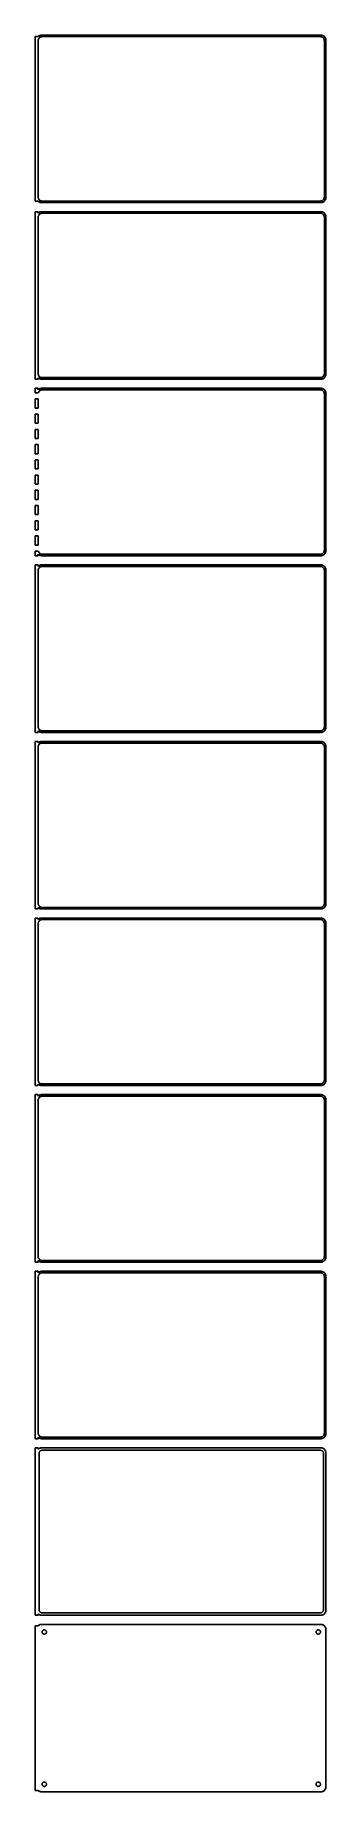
# Model space of a CAD drawing. Header units: metres. Extents: x -144 to 142, y 1658 to 3388.
import ezdxf

# ---------------------------------------------------------------- set-up
doc = ezdxf.new("R2010")
doc.units = ezdxf.units.M

msp = doc.modelspace()

# ---------------------------------------------------------------- linework, layer by layer
for p, q in [((-141, 3387.06), (-144, 3387.06)), ((-144, 3387.06), (-144, 3224.94)), ((-140.687, 3387.35), (-141, 3387.06)), ((-141, 3383), (-140.968, 3383.5)), ((-141, 3229), (-141, 3383)), ((-140.968, 3383.5), (-140.874, 3383.99)), ((-140.874, 3383.99), (-140.719, 3384.47)), ((-140.719, 3384.47), (-140.505, 3384.93)), ((-140.179, 3387.72), (-140.687, 3387.35)), ((-140.505, 3384.93), (-140.236, 3385.35)), ((-140.236, 3385.35), (-139.916, 3385.74)), ((-139.629, 3388.02), (-140.179, 3387.72)), ((-139.916, 3385.74), (-139.55, 3386.08)), ((-139.045, 3388.26), (-139.629, 3388.02)), ((-139.55, 3386.08), (-139.143, 3386.38)), ((-139.143, 3386.38), (-138.703, 3386.62)), ((-138.437, 3388.41), (-139.045, 3388.26)), ((-138.703, 3386.62), (-138.236, 3386.8)), ((-137.814, 3388.49), (-138.437, 3388.41)), ((-138.236, 3386.8), (-137.75, 3386.93)), ((137.814, 3388.49), (-137.814, 3388.49)), ((-137.75, 3386.93), (-137.251, 3386.99)), ((-137.251, 3386.99), (137.251, 3386.99)), ((137.251, 3386.99), (137.75, 3386.93)), ((137.75, 3386.93), (138.236, 3386.8)), ((138.437, 3388.41), (137.814, 3388.49)), ((138.236, 3386.8), (138.703, 3386.62)), ((139.045, 3388.26), (138.437, 3388.41)), ((138.703, 3386.62), (139.143, 3386.38)), ((139.629, 3388.02), (139.045, 3388.26)), ((139.143, 3386.38), (139.55, 3386.08)), ((139.55, 3386.08), (139.916, 3385.74)), ((140.179, 3387.72), (139.629, 3388.02)), ((139.916, 3385.74), (140.236, 3385.35)), ((140.687, 3387.35), (140.179, 3387.72)), ((140.236, 3385.35), (140.505, 3384.93)), ((140.505, 3384.93), (140.719, 3384.47)), ((141.145, 3386.92), (140.687, 3387.35)), ((140.719, 3384.47), (140.874, 3383.99)), ((140.874, 3383.99), (140.968, 3383.5)), ((140.968, 3383.5), (141, 3383)), ((141, 3383), (141, 3229)), ((141.545, 3386.44), (141.145, 3386.92)), ((141.882, 3385.91), (141.545, 3386.44)), ((142.149, 3385.34), (141.882, 3385.91)), ((142.343, 3384.74), (142.149, 3385.34)), ((142.461, 3384.13), (142.343, 3384.74)), ((142.5, 3383.5), (142.461, 3384.13)), ((142.5, 3228.5), (142.5, 3383.5)), ((-144, 3224.94), (-141, 3224.94)), ((-140.968, 3228.5), (-141, 3229)), ((-141, 3224.94), (-140.687, 3224.65)), ((-140.874, 3228.01), (-140.968, 3228.5)), ((-140.719, 3227.53), (-140.874, 3228.01)), ((-140.505, 3227.07), (-140.719, 3227.53)), ((-140.687, 3224.65), (-140.179, 3224.28)), ((-140.236, 3226.65), (-140.505, 3227.07)), ((-139.916, 3226.26), (-140.236, 3226.65)), ((-140.179, 3224.28), (-139.629, 3223.98)), ((-139.55, 3225.92), (-139.916, 3226.26)), ((-139.629, 3223.98), (-139.045, 3223.74)), ((-139.143, 3225.62), (-139.55, 3225.92)), ((-138.703, 3225.38), (-139.143, 3225.62)), ((-139.045, 3223.74), (-138.437, 3223.59)), ((-138.236, 3225.2), (-138.703, 3225.38)), ((-138.437, 3223.59), (-137.814, 3223.51)), ((-137.75, 3225.07), (-138.236, 3225.2)), ((-137.814, 3223.51), (137.814, 3223.51)), ((-137.251, 3225.01), (-137.75, 3225.07)), ((137.251, 3225.01), (-137.251, 3225.01)), ((137.75, 3225.07), (137.251, 3225.01)), ((138.236, 3225.2), (137.75, 3225.07)), ((137.814, 3223.51), (138.437, 3223.59)), ((138.703, 3225.38), (138.236, 3225.2)), ((138.437, 3223.59), (139.045, 3223.74)), ((139.143, 3225.62), (138.703, 3225.38)), ((139.045, 3223.74), (139.629, 3223.98)), ((139.55, 3225.92), (139.143, 3225.62)), ((139.916, 3226.26), (139.55, 3225.92)), ((139.629, 3223.98), (140.179, 3224.28)), ((140.236, 3226.65), (139.916, 3226.26)), ((140.179, 3224.28), (140.687, 3224.65)), ((140.505, 3227.07), (140.236, 3226.65)), ((140.719, 3227.53), (140.505, 3227.07)), ((140.687, 3224.65), (141.145, 3225.08)), ((140.874, 3228.01), (140.719, 3227.53)), ((140.968, 3228.5), (140.874, 3228.01)), ((141, 3229), (140.968, 3228.5)), ((141.145, 3225.08), (141.545, 3225.56)), ((141.545, 3225.56), (141.882, 3226.09)), ((141.882, 3226.09), (142.149, 3226.66)), ((142.149, 3226.66), (142.343, 3227.26)), ((142.343, 3227.26), (142.461, 3227.87)), ((142.461, 3227.87), (142.5, 3228.5)), ((-141, 3214.47), (-144, 3214.47)), ((-144, 3214.47), (-144, 3049.53)), ((-141, 3213.06), (-141, 3214.47)), ((-140.687, 3213.35), (-141, 3213.06)), ((-141, 3209), (-140.968, 3209.5)), ((-141, 3055), (-141, 3209)), ((-140.968, 3209.5), (-140.874, 3209.99)), ((-140.874, 3209.99), (-140.719, 3210.47)), ((-140.719, 3210.47), (-140.505, 3210.93)), ((-140.179, 3213.72), (-140.687, 3213.35)), ((-140.505, 3210.93), (-140.236, 3211.35)), ((-140.236, 3211.35), (-139.916, 3211.74)), ((-139.629, 3214.02), (-140.179, 3213.72)), ((-139.916, 3211.74), (-139.55, 3212.08)), ((-139.045, 3214.26), (-139.629, 3214.02)), ((-139.55, 3212.08), (-139.143, 3212.38)), ((-139.143, 3212.38), (-138.703, 3212.62)), ((-138.437, 3214.41), (-139.045, 3214.26)), ((-138.703, 3212.62), (-138.236, 3212.8)), ((-137.814, 3214.49), (-138.437, 3214.41)), ((-138.236, 3212.8), (-137.75, 3212.93)), ((137.814, 3214.49), (-137.814, 3214.49)), ((-137.75, 3212.93), (-137.251, 3212.99)), ((-137.251, 3212.99), (137.251, 3212.99)), ((137.251, 3212.99), (137.75, 3212.93)), ((137.75, 3212.93), (138.236, 3212.8)), ((138.437, 3214.41), (137.814, 3214.49)), ((138.236, 3212.8), (138.703, 3212.62)), ((139.045, 3214.26), (138.437, 3214.41)), ((138.703, 3212.62), (139.143, 3212.38)), ((139.629, 3214.02), (139.045, 3214.26)), ((139.143, 3212.38), (139.55, 3212.08)), ((139.55, 3212.08), (139.916, 3211.74)), ((140.179, 3213.72), (139.629, 3214.02)), ((139.916, 3211.74), (140.236, 3211.35)), ((140.687, 3213.35), (140.179, 3213.72)), ((140.236, 3211.35), (140.505, 3210.93)), ((140.505, 3210.93), (140.719, 3210.47)), ((141.145, 3212.92), (140.687, 3213.35)), ((140.719, 3210.47), (140.874, 3209.99)), ((140.874, 3209.99), (140.968, 3209.5)), ((140.968, 3209.5), (141, 3209)), ((141, 3209), (141, 3055)), ((141.545, 3212.44), (141.145, 3212.92)), ((141.882, 3211.91), (141.545, 3212.44)), ((142.149, 3211.34), (141.882, 3211.91)), ((142.343, 3210.74), (142.149, 3211.34)), ((142.461, 3210.13), (142.343, 3210.74)), ((142.5, 3209.5), (142.461, 3210.13)), ((142.5, 3054.5), (142.5, 3209.5)), ((-144, 3049.53), (-141, 3049.53)), ((-140.968, 3054.5), (-141, 3055)), ((-141, 3049.53), (-141, 3050.94)), ((-141, 3050.94), (-140.687, 3050.65)), ((-140.874, 3054.01), (-140.968, 3054.5)), ((-140.719, 3053.53), (-140.874, 3054.01)), ((-140.505, 3053.07), (-140.719, 3053.53)), ((-140.687, 3050.65), (-140.179, 3050.28)), ((-140.236, 3052.65), (-140.505, 3053.07)), ((-139.916, 3052.26), (-140.236, 3052.65)), ((-140.179, 3050.28), (-139.629, 3049.98)), ((-139.55, 3051.92), (-139.916, 3052.26)), ((-139.629, 3049.98), (-139.045, 3049.74)), ((-139.143, 3051.62), (-139.55, 3051.92)), ((-138.703, 3051.38), (-139.143, 3051.62)), ((-139.045, 3049.74), (-138.437, 3049.59)), ((-138.236, 3051.2), (-138.703, 3051.38)), ((-138.437, 3049.59), (-137.814, 3049.51)), ((-137.75, 3051.07), (-138.236, 3051.2)), ((-137.814, 3049.51), (137.814, 3049.51)), ((-137.251, 3051.01), (-137.75, 3051.07)), ((137.251, 3051.01), (-137.251, 3051.01)), ((137.75, 3051.07), (137.251, 3051.01)), ((138.236, 3051.2), (137.75, 3051.07)), ((137.814, 3049.51), (138.437, 3049.59)), ((138.703, 3051.38), (138.236, 3051.2)), ((138.437, 3049.59), (139.045, 3049.74)), ((139.143, 3051.62), (138.703, 3051.38)), ((139.045, 3049.74), (139.629, 3049.98)), ((139.55, 3051.92), (139.143, 3051.62)), ((139.916, 3052.26), (139.55, 3051.92)), ((139.629, 3049.98), (140.179, 3050.28)), ((140.236, 3052.65), (139.916, 3052.26)), ((140.179, 3050.28), (140.687, 3050.65)), ((140.505, 3053.07), (140.236, 3052.65)), ((140.719, 3053.53), (140.505, 3053.07)), ((140.687, 3050.65), (141.145, 3051.08)), ((140.874, 3054.01), (140.719, 3053.53)), ((140.968, 3054.5), (140.874, 3054.01)), ((141, 3055), (140.968, 3054.5)), ((141.145, 3051.08), (141.545, 3051.56)), ((141.545, 3051.56), (141.882, 3052.09)), ((141.882, 3052.09), (142.149, 3052.66)), ((142.149, 3052.66), (142.343, 3053.26)), ((142.343, 3053.26), (142.461, 3053.87)), ((142.461, 3053.87), (142.5, 3054.5)), ((-141, 3040.49), (-144, 3040.49)), ((-144, 3040.49), (-144, 3035.99)), ((-144, 3035.99), (-140.874, 3035.99)), ((-141, 3030.01), (-144, 3030.01)), ((-144, 3030.01), (-144, 3020.99)), ((-141, 3039.06), (-141, 3040.49)), ((-140.687, 3039.35), (-141, 3039.06)), ((-141, 3020.99), (-141, 3030.01)), ((-140.874, 3035.99), (-140.719, 3036.47)), ((-140.874, 3035.99), (-140.874, 3035.99)), ((-140.719, 3036.47), (-140.505, 3036.93)), ((-140.179, 3039.72), (-140.687, 3039.35)), ((-140.505, 3036.93), (-140.236, 3037.35)), ((-140.236, 3037.35), (-139.916, 3037.74)), ((-139.629, 3040.02), (-140.179, 3039.72)), ((-139.916, 3037.74), (-139.55, 3038.08)), ((-139.045, 3040.26), (-139.629, 3040.02)), ((-139.55, 3038.08), (-139.143, 3038.38)), ((-139.143, 3038.38), (-138.703, 3038.62)), ((-138.437, 3040.41), (-139.045, 3040.26)), ((-138.703, 3038.62), (-138.236, 3038.8)), ((-137.814, 3040.49), (-138.437, 3040.41)), ((-138.236, 3038.8), (-137.75, 3038.93)), ((137.814, 3040.49), (-137.814, 3040.49)), ((-137.75, 3038.93), (-137.251, 3038.99)), ((-137.251, 3038.99), (137.251, 3038.99)), ((137.251, 3038.99), (137.75, 3038.93)), ((137.75, 3038.93), (138.236, 3038.8)), ((138.437, 3040.41), (137.814, 3040.49)), ((138.236, 3038.8), (138.703, 3038.62)), ((139.045, 3040.26), (138.437, 3040.41)), ((138.703, 3038.62), (139.143, 3038.38)), ((139.629, 3040.02), (139.045, 3040.26)), ((139.143, 3038.38), (139.55, 3038.08)), ((139.55, 3038.08), (139.916, 3037.74)), ((140.179, 3039.72), (139.629, 3040.02)), ((139.916, 3037.74), (140.236, 3037.35)), ((140.687, 3039.35), (140.179, 3039.72)), ((140.236, 3037.35), (140.505, 3036.93)), ((140.505, 3036.93), (140.719, 3036.47)), ((141.145, 3038.92), (140.687, 3039.35)), ((140.719, 3036.47), (140.874, 3035.99)), ((140.874, 3035.99), (140.968, 3035.5)), ((140.968, 3035.5), (141, 3035)), ((141, 3035), (141, 2881)), ((141.545, 3038.44), (141.145, 3038.92)), ((141.882, 3037.91), (141.545, 3038.44)), ((142.149, 3037.34), (141.882, 3037.91)), ((142.343, 3036.74), (142.149, 3037.34)), ((142.461, 3036.13), (142.343, 3036.74)), ((142.5, 3035.5), (142.461, 3036.13)), ((142.5, 2880.5), (142.5, 3035.5)), ((-144, 3020.99), (-141, 3020.99)), ((-141, 3015.01), (-144, 3015.01)), ((-144, 3015.01), (-144, 3005.99)), ((-141, 3005.99), (-141, 3015.01)), ((-144, 3005.99), (-141, 3005.99)), ((-141, 3000.01), (-144, 3000.01)), ((-144, 3000.01), (-144, 2990.99)), ((-141, 2990.99), (-141, 3000.01)), ((-144, 2990.99), (-141, 2990.99)), ((-141, 2985.01), (-144, 2985.01)), ((-144, 2985.01), (-144, 2975.99)), ((-141, 2975.99), (-141, 2985.01)), ((-144, 2975.99), (-141, 2975.99)), ((-141, 2970.01), (-144, 2970.01)), ((-144, 2970.01), (-144, 2960.99)), ((-144, 2960.99), (-141, 2960.99)), ((-141, 2960.99), (-141, 2970.01)), ((-141, 2955.01), (-144, 2955.01)), ((-144, 2955.01), (-144, 2945.99)), ((-144, 2945.99), (-141, 2945.99)), ((-141, 2945.99), (-141, 2955.01)), ((-141, 2940.01), (-144, 2940.01)), ((-144, 2940.01), (-144, 2930.99)), ((-144, 2930.99), (-141, 2930.99)), ((-141, 2930.99), (-141, 2940.01)), ((-141, 2925.01), (-144, 2925.01)), ((-144, 2925.01), (-144, 2915.99)), ((-144, 2915.99), (-141, 2915.99)), ((-141, 2910.01), (-144, 2910.01)), ((-144, 2910.01), (-144, 2900.99)), ((-141, 2915.99), (-141, 2925.01)), ((-141, 2900.99), (-141, 2910.01)), ((-144, 2900.99), (-141, 2900.99)), ((-141, 2895.01), (-144, 2895.01)), ((-144, 2895.01), (-144, 2885.99)), ((-141, 2885.99), (-141, 2895.01)), ((-144, 2885.99), (-141, 2885.99)), ((-140.874, 2880.01), (-144, 2880.01)), ((-144, 2880.01), (-144, 2875.51)), ((-144, 2875.51), (-141, 2875.51)), ((-141, 2876.94), (-140.687, 2876.65)), ((-141, 2875.51), (-141, 2876.94)), ((-140.719, 2879.53), (-140.874, 2880.01)), ((-140.874, 2880.01), (-140.874, 2880.01)), ((-140.505, 2879.07), (-140.719, 2879.53)), ((-140.687, 2876.65), (-140.179, 2876.28)), ((-140.236, 2878.65), (-140.505, 2879.07)), ((-139.916, 2878.26), (-140.236, 2878.65)), ((-140.179, 2876.28), (-139.629, 2875.98)), ((-139.55, 2877.92), (-139.916, 2878.26)), ((-139.629, 2875.98), (-139.045, 2875.74)), ((-139.143, 2877.62), (-139.55, 2877.92)), ((-138.703, 2877.38), (-139.143, 2877.62)), ((-139.045, 2875.74), (-138.437, 2875.59)), ((-138.236, 2877.2), (-138.703, 2877.38)), ((-138.437, 2875.59), (-137.814, 2875.51)), ((-137.75, 2877.07), (-138.236, 2877.2)), ((-137.814, 2875.51), (137.814, 2875.51)), ((-137.251, 2877.01), (-137.75, 2877.07)), ((137.251, 2877.01), (-137.251, 2877.01)), ((137.75, 2877.07), (137.251, 2877.01)), ((138.236, 2877.2), (137.75, 2877.07)), ((137.814, 2875.51), (138.437, 2875.59)), ((138.703, 2877.38), (138.236, 2877.2)), ((138.437, 2875.59), (139.045, 2875.74)), ((139.143, 2877.62), (138.703, 2877.38)), ((139.045, 2875.74), (139.629, 2875.98)), ((139.55, 2877.92), (139.143, 2877.62)), ((139.916, 2878.26), (139.55, 2877.92)), ((139.629, 2875.98), (140.179, 2876.28)), ((140.236, 2878.65), (139.916, 2878.26)), ((140.179, 2876.28), (140.687, 2876.65)), ((140.505, 2879.07), (140.236, 2878.65)), ((140.719, 2879.53), (140.505, 2879.07)), ((140.687, 2876.65), (141.145, 2877.08)), ((140.874, 2880.01), (140.719, 2879.53)), ((140.968, 2880.5), (140.874, 2880.01)), ((141, 2881), (140.968, 2880.5)), ((141.145, 2877.08), (141.545, 2877.56)), ((141.545, 2877.56), (141.882, 2878.09)), ((141.882, 2878.09), (142.149, 2878.66)), ((142.149, 2878.66), (142.343, 2879.26)), ((142.343, 2879.26), (142.461, 2879.87)), ((142.461, 2879.87), (142.5, 2880.5)), ((-141, 2866.49), (-144, 2866.49)), ((-144, 2866.49), (-144, 2701.51)), ((-141, 2865.06), (-141, 2866.49)), ((-140.687, 2865.35), (-141, 2865.06)), ((-141, 2861), (-140.968, 2861.5)), ((-141, 2707), (-141, 2861)), ((-140.968, 2861.5), (-140.874, 2861.99)), ((-140.874, 2861.99), (-140.719, 2862.47)), ((-140.719, 2862.47), (-140.505, 2862.93)), ((-140.179, 2865.72), (-140.687, 2865.35)), ((-140.505, 2862.93), (-140.236, 2863.35)), ((-140.236, 2863.35), (-139.916, 2863.74)), ((-139.629, 2866.02), (-140.179, 2865.72)), ((-139.916, 2863.74), (-139.55, 2864.08)), ((-139.045, 2866.26), (-139.629, 2866.02)), ((-139.55, 2864.08), (-139.143, 2864.38)), ((-139.143, 2864.38), (-138.703, 2864.62)), ((-138.437, 2866.41), (-139.045, 2866.26)), ((-138.703, 2864.62), (-138.236, 2864.8)), ((-137.814, 2866.49), (-138.437, 2866.41)), ((-138.236, 2864.8), (-137.75, 2864.93)), ((137.814, 2866.49), (-137.814, 2866.49)), ((-137.75, 2864.93), (-137.251, 2864.99)), ((-137.251, 2864.99), (137.251, 2864.99)), ((137.251, 2864.99), (137.75, 2864.93)), ((137.75, 2864.93), (138.236, 2864.8)), ((138.437, 2866.41), (137.814, 2866.49)), ((138.236, 2864.8), (138.703, 2864.62)), ((139.045, 2866.26), (138.437, 2866.41)), ((138.703, 2864.62), (139.143, 2864.38)), ((139.629, 2866.02), (139.045, 2866.26)), ((139.143, 2864.38), (139.55, 2864.08)), ((139.55, 2864.08), (139.916, 2863.74)), ((140.179, 2865.72), (139.629, 2866.02)), ((139.916, 2863.74), (140.236, 2863.35)), ((140.687, 2865.35), (140.179, 2865.72)), ((140.236, 2863.35), (140.505, 2862.93)), ((140.505, 2862.93), (140.719, 2862.47)), ((141.145, 2864.92), (140.687, 2865.35)), ((140.719, 2862.47), (140.874, 2861.99)), ((140.874, 2861.99), (140.968, 2861.5)), ((140.968, 2861.5), (141, 2861)), ((141, 2861), (141, 2707)), ((141.545, 2864.44), (141.145, 2864.92)), ((141.882, 2863.91), (141.545, 2864.44)), ((142.149, 2863.34), (141.882, 2863.91)), ((142.343, 2862.74), (142.149, 2863.34)), ((142.461, 2862.13), (142.343, 2862.74)), ((142.5, 2861.5), (142.461, 2862.13)), ((142.5, 2706.5), (142.5, 2861.5)), ((-144, 2701.51), (-141, 2701.51)), ((-140.968, 2706.5), (-141, 2707)), ((-141, 2702.94), (-140.687, 2702.65)), ((-141, 2701.51), (-141, 2702.94)), ((-140.874, 2706.01), (-140.968, 2706.5)), ((-140.719, 2705.53), (-140.874, 2706.01)), ((-140.505, 2705.07), (-140.719, 2705.53)), ((-140.687, 2702.65), (-140.179, 2702.28)), ((-140.236, 2704.65), (-140.505, 2705.07)), ((-139.916, 2704.26), (-140.236, 2704.65)), ((-140.179, 2702.28), (-139.629, 2701.98)), ((-139.55, 2703.92), (-139.916, 2704.26)), ((-139.629, 2701.98), (-139.045, 2701.74)), ((-139.143, 2703.62), (-139.55, 2703.92)), ((-138.703, 2703.38), (-139.143, 2703.62)), ((-139.045, 2701.74), (-138.437, 2701.59)), ((-138.236, 2703.2), (-138.703, 2703.38)), ((-138.437, 2701.59), (-137.814, 2701.51)), ((-137.75, 2703.07), (-138.236, 2703.2)), ((-137.814, 2701.51), (137.814, 2701.51)), ((-137.251, 2703.01), (-137.75, 2703.07)), ((137.251, 2703.01), (-137.251, 2703.01)), ((137.75, 2703.07), (137.251, 2703.01)), ((138.236, 2703.2), (137.75, 2703.07)), ((137.814, 2701.51), (138.437, 2701.59)), ((138.703, 2703.38), (138.236, 2703.2)), ((138.437, 2701.59), (139.045, 2701.74)), ((139.143, 2703.62), (138.703, 2703.38)), ((139.045, 2701.74), (139.629, 2701.98)), ((139.55, 2703.92), (139.143, 2703.62)), ((139.916, 2704.26), (139.55, 2703.92)), ((139.629, 2701.98), (140.179, 2702.28)), ((140.236, 2704.65), (139.916, 2704.26)), ((140.179, 2702.28), (140.687, 2702.65)), ((140.505, 2705.07), (140.236, 2704.65)), ((140.719, 2705.53), (140.505, 2705.07)), ((140.687, 2702.65), (141.145, 2703.08)), ((140.874, 2706.01), (140.719, 2705.53)), ((140.968, 2706.5), (140.874, 2706.01)), ((141, 2707), (140.968, 2706.5)), ((141.145, 2703.08), (141.545, 2703.56)), ((141.545, 2703.56), (141.882, 2704.09)), ((141.882, 2704.09), (142.149, 2704.66)), ((142.149, 2704.66), (142.343, 2705.26)), ((142.343, 2705.26), (142.461, 2705.87)), ((142.461, 2705.87), (142.5, 2706.5)), ((-141, 2692.49), (-144, 2692.49)), ((-144, 2692.49), (-144, 2527.51)), ((-141, 2691.06), (-141, 2692.49)), ((-140.687, 2691.35), (-141, 2691.06)), ((-141, 2687), (-140.968, 2687.5)), ((-141, 2533), (-141, 2687)), ((-140.968, 2687.5), (-140.874, 2687.99)), ((-140.874, 2687.99), (-140.719, 2688.47)), ((-140.719, 2688.47), (-140.505, 2688.93)), ((-140.179, 2691.72), (-140.687, 2691.35)), ((-140.505, 2688.93), (-140.236, 2689.35)), ((-140.236, 2689.35), (-139.916, 2689.74)), ((-139.629, 2692.02), (-140.179, 2691.72)), ((-139.916, 2689.74), (-139.55, 2690.08)), ((-139.045, 2692.26), (-139.629, 2692.02)), ((-139.55, 2690.08), (-139.143, 2690.38)), ((-139.143, 2690.38), (-138.703, 2690.62)), ((-138.437, 2692.41), (-139.045, 2692.26)), ((-138.703, 2690.62), (-138.236, 2690.8)), ((-137.814, 2692.49), (-138.437, 2692.41)), ((-138.236, 2690.8), (-137.75, 2690.93)), ((137.814, 2692.49), (-137.814, 2692.49)), ((-137.75, 2690.93), (-137.251, 2690.99)), ((-137.251, 2690.99), (137.251, 2690.99)), ((137.251, 2690.99), (137.75, 2690.93)), ((137.75, 2690.93), (138.236, 2690.8)), ((138.437, 2692.41), (137.814, 2692.49)), ((138.236, 2690.8), (138.703, 2690.62)), ((139.045, 2692.26), (138.437, 2692.41)), ((138.703, 2690.62), (139.143, 2690.38)), ((139.629, 2692.02), (139.045, 2692.26)), ((139.143, 2690.38), (139.55, 2690.08)), ((139.55, 2690.08), (139.916, 2689.74)), ((140.179, 2691.72), (139.629, 2692.02)), ((139.916, 2689.74), (140.236, 2689.35)), ((140.687, 2691.35), (140.179, 2691.72)), ((140.236, 2689.35), (140.505, 2688.93)), ((140.505, 2688.93), (140.719, 2688.47)), ((141.145, 2690.92), (140.687, 2691.35)), ((140.719, 2688.47), (140.874, 2687.99)), ((140.874, 2687.99), (140.968, 2687.5)), ((140.968, 2687.5), (141, 2687)), ((141, 2687), (141, 2533)), ((141.545, 2690.44), (141.145, 2690.92)), ((141.882, 2689.91), (141.545, 2690.44)), ((142.149, 2689.34), (141.882, 2689.91)), ((142.343, 2688.74), (142.149, 2689.34)), ((142.461, 2688.13), (142.343, 2688.74)), ((142.5, 2687.5), (142.461, 2688.13)), ((142.5, 2532.5), (142.5, 2687.5)), ((-144, 2527.51), (-141, 2527.51)), ((-140.968, 2532.5), (-141, 2533)), ((-141, 2528.94), (-140.687, 2528.65)), ((-141, 2527.51), (-141, 2528.94)), ((-140.874, 2532.01), (-140.968, 2532.5)), ((-140.719, 2531.53), (-140.874, 2532.01)), ((-140.505, 2531.07), (-140.719, 2531.53)), ((-140.687, 2528.65), (-140.179, 2528.28)), ((-140.236, 2530.65), (-140.505, 2531.07)), ((-139.916, 2530.26), (-140.236, 2530.65)), ((-140.179, 2528.28), (-139.629, 2527.98)), ((-139.55, 2529.92), (-139.916, 2530.26)), ((-139.629, 2527.98), (-139.045, 2527.74)), ((-139.143, 2529.62), (-139.55, 2529.92)), ((-138.703, 2529.38), (-139.143, 2529.62)), ((-139.045, 2527.74), (-138.437, 2527.59)), ((-138.236, 2529.2), (-138.703, 2529.38)), ((-138.437, 2527.59), (-137.814, 2527.51)), ((-137.75, 2529.07), (-138.236, 2529.2)), ((-137.814, 2527.51), (137.814, 2527.51)), ((-137.251, 2529.01), (-137.75, 2529.07)), ((137.251, 2529.01), (-137.251, 2529.01)), ((137.75, 2529.07), (137.251, 2529.01)), ((138.236, 2529.2), (137.75, 2529.07)), ((137.814, 2527.51), (138.437, 2527.59)), ((138.703, 2529.38), (138.236, 2529.2)), ((138.437, 2527.59), (139.045, 2527.74)), ((139.143, 2529.62), (138.703, 2529.38)), ((139.045, 2527.74), (139.629, 2527.98)), ((139.55, 2529.92), (139.143, 2529.62)), ((139.916, 2530.26), (139.55, 2529.92)), ((139.629, 2527.98), (140.179, 2528.28)), ((140.236, 2530.65), (139.916, 2530.26)), ((140.179, 2528.28), (140.687, 2528.65)), ((140.505, 2531.07), (140.236, 2530.65)), ((140.719, 2531.53), (140.505, 2531.07)), ((140.687, 2528.65), (141.145, 2529.08)), ((140.874, 2532.01), (140.719, 2531.53)), ((140.968, 2532.5), (140.874, 2532.01)), ((141, 2533), (140.968, 2532.5)), ((141.145, 2529.08), (141.545, 2529.56)), ((141.545, 2529.56), (141.882, 2530.09)), ((141.882, 2530.09), (142.149, 2530.66)), ((142.149, 2530.66), (142.343, 2531.26)), ((142.343, 2531.26), (142.461, 2531.87)), ((142.461, 2531.87), (142.5, 2532.5)), ((-141, 2518.49), (-144, 2518.49)), ((-144, 2518.49), (-144, 2353.51)), ((-141, 2517.06), (-141, 2518.49)), ((-140.687, 2517.35), (-141, 2517.06)), ((-141, 2513), (-140.968, 2513.5)), ((-141, 2359), (-141, 2513)), ((-140.968, 2513.5), (-140.874, 2513.99)), ((-140.874, 2513.99), (-140.719, 2514.47)), ((-140.719, 2514.47), (-140.505, 2514.93)), ((-140.179, 2517.72), (-140.687, 2517.35)), ((-140.505, 2514.93), (-140.236, 2515.35)), ((-140.236, 2515.35), (-139.916, 2515.74)), ((-139.629, 2518.02), (-140.179, 2517.72)), ((-139.916, 2515.74), (-139.55, 2516.08)), ((-139.045, 2518.26), (-139.629, 2518.02)), ((-139.55, 2516.08), (-139.143, 2516.38)), ((-139.143, 2516.38), (-138.703, 2516.62)), ((-138.437, 2518.41), (-139.045, 2518.26)), ((-138.703, 2516.62), (-138.236, 2516.8)), ((-137.814, 2518.49), (-138.437, 2518.41)), ((-138.236, 2516.8), (-137.75, 2516.93)), ((137.814, 2518.49), (-137.814, 2518.49)), ((-137.75, 2516.93), (-137.251, 2516.99)), ((-137.251, 2516.99), (137.251, 2516.99)), ((137.251, 2516.99), (137.75, 2516.93)), ((137.75, 2516.93), (138.236, 2516.8)), ((138.437, 2518.41), (137.814, 2518.49)), ((138.236, 2516.8), (138.703, 2516.62)), ((139.045, 2518.26), (138.437, 2518.41)), ((138.703, 2516.62), (139.143, 2516.38)), ((139.629, 2518.02), (139.045, 2518.26)), ((139.143, 2516.38), (139.55, 2516.08)), ((139.55, 2516.08), (139.916, 2515.74)), ((140.179, 2517.72), (139.629, 2518.02)), ((139.916, 2515.74), (140.236, 2515.35)), ((140.687, 2517.35), (140.179, 2517.72)), ((140.236, 2515.35), (140.505, 2514.93)), ((140.505, 2514.93), (140.719, 2514.47)), ((141.145, 2516.92), (140.687, 2517.35)), ((140.719, 2514.47), (140.874, 2513.99)), ((140.874, 2513.99), (140.968, 2513.5)), ((140.968, 2513.5), (141, 2513)), ((141, 2513), (141, 2359)), ((141.545, 2516.44), (141.145, 2516.92)), ((141.882, 2515.91), (141.545, 2516.44)), ((142.149, 2515.34), (141.882, 2515.91)), ((142.343, 2514.74), (142.149, 2515.34)), ((142.461, 2514.13), (142.343, 2514.74)), ((142.5, 2513.5), (142.461, 2514.13)), ((142.5, 2358.5), (142.5, 2513.5)), ((-140.968, 2358.5), (-141, 2359)), ((-141, 2354.94), (-140.687, 2354.65)), ((-141, 2353.51), (-141, 2354.94)), ((-140.874, 2358.01), (-140.968, 2358.5)), ((-140.719, 2357.53), (-140.874, 2358.01)), ((-140.505, 2357.07), (-140.719, 2357.53)), ((-140.687, 2354.65), (-140.179, 2354.28)), ((-140.236, 2356.65), (-140.505, 2357.07)), ((-139.916, 2356.26), (-140.236, 2356.65)), ((-140.179, 2354.28), (-139.629, 2353.98)), ((-139.55, 2355.92), (-139.916, 2356.26)), ((-139.143, 2355.62), (-139.55, 2355.92)), ((-138.703, 2355.38), (-139.143, 2355.62)), ((-138.236, 2355.2), (-138.703, 2355.38)), ((-137.75, 2355.07), (-138.236, 2355.2)), ((-137.251, 2355.01), (-137.75, 2355.07)), ((137.251, 2355.01), (-137.251, 2355.01)), ((137.75, 2355.07), (137.251, 2355.01)), ((138.236, 2355.2), (137.75, 2355.07)), ((138.703, 2355.38), (138.236, 2355.2)), ((139.143, 2355.62), (138.703, 2355.38)), ((139.55, 2355.92), (139.143, 2355.62)), ((139.916, 2356.26), (139.55, 2355.92)), ((139.629, 2353.98), (140.179, 2354.28)), ((140.236, 2356.65), (139.916, 2356.26)), ((140.179, 2354.28), (140.687, 2354.65)), ((140.505, 2357.07), (140.236, 2356.65)), ((140.719, 2357.53), (140.505, 2357.07)), ((140.687, 2354.65), (141.145, 2355.08)), ((140.874, 2358.01), (140.719, 2357.53)), ((140.968, 2358.5), (140.874, 2358.01)), ((141, 2359), (140.968, 2358.5)), ((141.145, 2355.08), (141.545, 2355.56)), ((141.545, 2355.56), (141.882, 2356.09)), ((141.882, 2356.09), (142.149, 2356.66)), ((142.149, 2356.66), (142.343, 2357.26)), ((142.343, 2357.26), (142.461, 2357.87)), ((142.461, 2357.87), (142.5, 2358.5)), ((-144, 2353.51), (-141, 2353.51)), ((-141, 2344.49), (-144, 2344.49)), ((-144, 2344.49), (-144, 2179.51)), ((-141, 2343.06), (-141, 2344.49)), ((-140.687, 2343.35), (-141, 2343.06)), ((-141, 2339), (-140.968, 2339.5)), ((-141, 2185), (-141, 2339)), ((-140.968, 2339.5), (-140.874, 2339.99)), ((-140.874, 2339.99), (-140.719, 2340.47)), ((-140.719, 2340.47), (-140.505, 2340.93)), ((-140.179, 2343.72), (-140.687, 2343.35)), ((-140.505, 2340.93), (-140.236, 2341.35)), ((-140.236, 2341.35), (-139.916, 2341.74)), ((-139.629, 2344.02), (-140.179, 2343.72)), ((-139.916, 2341.74), (-139.55, 2342.08)), ((-139.629, 2353.98), (-139.045, 2353.74)), ((-139.045, 2344.26), (-139.629, 2344.02)), ((-139.55, 2342.08), (-139.143, 2342.38)), ((-139.143, 2342.38), (-138.703, 2342.62)), ((-139.045, 2353.74), (-138.437, 2353.59)), ((-138.437, 2344.41), (-139.045, 2344.26)), ((-138.703, 2342.62), (-138.236, 2342.8)), ((-138.437, 2353.59), (-137.814, 2353.51)), ((-137.814, 2344.49), (-138.437, 2344.41)), ((-138.236, 2342.8), (-137.75, 2342.93)), ((-137.814, 2353.51), (137.814, 2353.51)), ((137.814, 2344.49), (-137.814, 2344.49)), ((-137.75, 2342.93), (-137.251, 2342.99)), ((-137.251, 2342.99), (137.251, 2342.99)), ((137.251, 2342.99), (137.75, 2342.93)), ((137.75, 2342.93), (138.236, 2342.8)), ((137.814, 2353.51), (138.437, 2353.59)), ((138.437, 2344.41), (137.814, 2344.49)), ((138.236, 2342.8), (138.703, 2342.62)), ((138.437, 2353.59), (139.045, 2353.74)), ((139.045, 2344.26), (138.437, 2344.41)), ((138.703, 2342.62), (139.143, 2342.38)), ((139.045, 2353.74), (139.629, 2353.98)), ((139.629, 2344.02), (139.045, 2344.26)), ((139.143, 2342.38), (139.55, 2342.08)), ((139.55, 2342.08), (139.916, 2341.74)), ((140.179, 2343.72), (139.629, 2344.02)), ((139.916, 2341.74), (140.236, 2341.35)), ((140.687, 2343.35), (140.179, 2343.72)), ((140.236, 2341.35), (140.505, 2340.93)), ((140.505, 2340.93), (140.719, 2340.47)), ((141.145, 2342.92), (140.687, 2343.35)), ((140.719, 2340.47), (140.874, 2339.99)), ((140.874, 2339.99), (140.968, 2339.5)), ((140.968, 2339.5), (141, 2339)), ((141, 2339), (141, 2185)), ((141.545, 2342.44), (141.145, 2342.92)), ((141.882, 2341.91), (141.545, 2342.44)), ((142.149, 2341.34), (141.882, 2341.91)), ((142.343, 2340.74), (142.149, 2341.34)), ((142.461, 2340.13), (142.343, 2340.74)), ((142.5, 2339.5), (142.461, 2340.13)), ((142.5, 2184.5), (142.5, 2339.5)), ((-140.968, 2184.5), (-141, 2185)), ((-140.874, 2184.01), (-140.968, 2184.5)), ((-140.719, 2183.53), (-140.874, 2184.01)), ((-140.505, 2183.07), (-140.719, 2183.53)), ((-140.236, 2182.65), (-140.505, 2183.07)), ((-139.916, 2182.26), (-140.236, 2182.65)), ((-139.55, 2181.92), (-139.916, 2182.26)), ((-139.143, 2181.62), (-139.55, 2181.92)), ((-138.703, 2181.38), (-139.143, 2181.62)), ((-138.236, 2181.2), (-138.703, 2181.38)), ((-137.75, 2181.07), (-138.236, 2181.2)), ((-137.251, 2181.01), (-137.75, 2181.07)), ((137.75, 2181.07), (137.251, 2181.01)), ((138.236, 2181.2), (137.75, 2181.07)), ((138.703, 2181.38), (138.236, 2181.2)), ((139.143, 2181.62), (138.703, 2181.38)), ((139.55, 2181.92), (139.143, 2181.62)), ((139.916, 2182.26), (139.55, 2181.92)), ((140.236, 2182.65), (139.916, 2182.26)), ((140.505, 2183.07), (140.236, 2182.65)), ((140.719, 2183.53), (140.505, 2183.07)), ((140.687, 2180.65), (141.145, 2181.08)), ((140.874, 2184.01), (140.719, 2183.53)), ((140.968, 2184.5), (140.874, 2184.01)), ((141, 2185), (140.968, 2184.5)), ((141.145, 2181.08), (141.545, 2181.56)), ((141.545, 2181.56), (141.882, 2182.09)), ((141.882, 2182.09), (142.149, 2182.66)), ((142.149, 2182.66), (142.343, 2183.26)), ((142.343, 2183.26), (142.461, 2183.87)), ((142.461, 2183.87), (142.5, 2184.5)), ((-144, 2179.51), (-141, 2179.51)), ((-141, 2170.49), (-144, 2170.49)), ((-144, 2170.49), (-144, 2005.51)), ((-141, 2180.94), (-140.687, 2180.65)), ((-141, 2179.51), (-141, 2180.94)), ((-141, 2169.06), (-141, 2170.49)), ((-140.687, 2169.35), (-141, 2169.06)), ((-141, 2165), (-140.968, 2165.5)), ((-141, 2011), (-141, 2165)), ((-140.968, 2165.5), (-140.874, 2165.99)), ((-140.874, 2165.99), (-140.719, 2166.47)), ((-140.719, 2166.47), (-140.505, 2166.93)), ((-140.687, 2180.65), (-140.179, 2180.28)), ((-140.179, 2169.72), (-140.687, 2169.35)), ((-140.505, 2166.93), (-140.236, 2167.35)), ((-140.236, 2167.35), (-139.916, 2167.74)), ((-140.179, 2180.28), (-139.629, 2179.98)), ((-139.629, 2170.02), (-140.179, 2169.72)), ((-139.916, 2167.74), (-139.55, 2168.08)), ((-139.629, 2179.98), (-139.045, 2179.74)), ((-139.045, 2170.26), (-139.629, 2170.02)), ((-139.55, 2168.08), (-139.143, 2168.38)), ((-139.143, 2168.38), (-138.703, 2168.62)), ((-139.045, 2179.74), (-138.437, 2179.59)), ((-138.437, 2170.41), (-139.045, 2170.26)), ((-138.703, 2168.62), (-138.236, 2168.8)), ((-138.437, 2179.59), (-137.814, 2179.51)), ((-137.814, 2170.49), (-138.437, 2170.41)), ((-138.236, 2168.8), (-137.75, 2168.93)), ((-137.814, 2179.51), (137.814, 2179.51)), ((137.814, 2170.49), (-137.814, 2170.49)), ((-137.75, 2168.93), (-137.251, 2168.99)), ((137.251, 2181.01), (-137.251, 2181.01)), ((-137.251, 2168.99), (137.251, 2168.99)), ((137.251, 2168.99), (137.75, 2168.93)), ((137.75, 2168.93), (138.236, 2168.8)), ((137.814, 2179.51), (138.437, 2179.59)), ((138.437, 2170.41), (137.814, 2170.49)), ((138.236, 2168.8), (138.703, 2168.62)), ((138.437, 2179.59), (139.045, 2179.74)), ((139.045, 2170.26), (138.437, 2170.41)), ((138.703, 2168.62), (139.143, 2168.38)), ((139.045, 2179.74), (139.629, 2179.98)), ((139.629, 2170.02), (139.045, 2170.26)), ((139.143, 2168.38), (139.55, 2168.08)), ((139.55, 2168.08), (139.916, 2167.74)), ((139.629, 2179.98), (140.179, 2180.28)), ((140.179, 2169.72), (139.629, 2170.02)), ((139.916, 2167.74), (140.236, 2167.35)), ((140.179, 2180.28), (140.687, 2180.65)), ((140.687, 2169.35), (140.179, 2169.72)), ((140.236, 2167.35), (140.505, 2166.93)), ((140.505, 2166.93), (140.719, 2166.47)), ((141.145, 2168.92), (140.687, 2169.35)), ((140.719, 2166.47), (140.874, 2165.99)), ((140.874, 2165.99), (140.968, 2165.5)), ((140.968, 2165.5), (141, 2165)), ((141, 2165), (141, 2011)), ((141.545, 2168.44), (141.145, 2168.92)), ((141.882, 2167.91), (141.545, 2168.44)), ((142.149, 2167.34), (141.882, 2167.91)), ((142.343, 2166.74), (142.149, 2167.34)), ((142.461, 2166.13), (142.343, 2166.74)), ((142.5, 2165.5), (142.461, 2166.13)), ((142.5, 2010.5), (142.5, 2165.5)), ((-140.968, 2010.5), (-141, 2011)), ((-140.874, 2010.01), (-140.968, 2010.5)), ((-140.719, 2009.53), (-140.874, 2010.01)), ((-140.505, 2009.07), (-140.719, 2009.53)), ((-140.236, 2008.65), (-140.505, 2009.07)), ((-139.916, 2008.26), (-140.236, 2008.65)), ((-139.55, 2007.92), (-139.916, 2008.26)), ((139.916, 2008.26), (139.55, 2007.92)), ((140.236, 2008.65), (139.916, 2008.26)), ((140.505, 2009.07), (140.236, 2008.65)), ((140.719, 2009.53), (140.505, 2009.07)), ((140.874, 2010.01), (140.719, 2009.53)), ((140.968, 2010.5), (140.874, 2010.01)), ((141, 2011), (140.968, 2010.5)), ((141.545, 2007.56), (141.882, 2008.09)), ((141.882, 2008.09), (142.149, 2008.66)), ((142.149, 2008.66), (142.343, 2009.26)), ((142.343, 2009.26), (142.461, 2009.87)), ((142.461, 2009.87), (142.5, 2010.5)), ((-144, 2005.51), (-141, 2005.51)), ((-141, 1996.48), (-144, 1996.48)), ((-144, 1996.48), (-144, 1831.52)), ((-141, 2006.94), (-140.687, 2006.65)), ((-141, 2005.51), (-141, 2006.94)), ((-141, 1995.06), (-141, 1996.48)), ((-140.687, 1995.35), (-141, 1995.06)), ((-140.687, 2006.65), (-140.179, 2006.28)), ((-140.179, 1995.72), (-140.687, 1995.35)), ((-140.179, 2006.28), (-139.629, 2005.98)), ((-139.629, 1996.02), (-140.179, 1995.72)), ((-140.113, 1991), (-140.088, 1991.39)), ((-140.113, 1837), (-140.113, 1991)), ((-140.088, 1991.39), (-140.015, 1991.77)), ((-140.015, 1991.77), (-139.894, 1992.15)), ((-139.894, 1992.15), (-139.728, 1992.5)), ((-139.728, 1992.5), (-139.518, 1992.83)), ((-139.629, 2005.98), (-139.045, 2005.74)), ((-139.045, 1996.26), (-139.629, 1996.02)), ((-139.143, 2007.62), (-139.55, 2007.92)), ((-139.518, 1992.83), (-139.269, 1993.13)), ((-139.269, 1993.13), (-138.984, 1993.4)), ((-138.703, 2007.38), (-139.143, 2007.62)), ((-139.045, 2005.74), (-138.437, 2005.59)), ((-138.437, 1996.41), (-139.045, 1996.26)), ((-138.984, 1993.4), (-138.668, 1993.63)), ((-138.236, 2007.2), (-138.703, 2007.38)), ((-138.668, 1993.63), (-138.325, 1993.82)), ((-138.437, 2005.59), (-137.814, 2005.51)), ((-137.814, 1996.49), (-138.437, 1996.41)), ((-138.325, 1993.82), (-137.962, 1993.96)), ((-137.75, 2007.07), (-138.236, 2007.2)), ((-137.962, 1993.96), (-137.583, 1994.06)), ((-137.814, 2005.51), (137.814, 2005.51)), ((137.814, 1996.49), (-137.814, 1996.49)), ((-137.251, 2007.01), (-137.75, 2007.07)), ((-137.583, 1994.06), (-137.195, 1994.11)), ((137.251, 2007.01), (-137.251, 2007.01)), ((-137.195, 1994.11), (137.195, 1994.11)), ((137.195, 1994.11), (137.583, 1994.06)), ((137.75, 2007.07), (137.251, 2007.01)), ((137.583, 1994.06), (137.962, 1993.96)), ((138.236, 2007.2), (137.75, 2007.07)), ((137.814, 2005.51), (138.437, 2005.59)), ((138.437, 1996.41), (137.814, 1996.49)), ((137.962, 1993.96), (138.325, 1993.82)), ((138.703, 2007.38), (138.236, 2007.2)), ((138.325, 1993.82), (138.668, 1993.63)), ((138.437, 2005.59), (139.045, 2005.74)), ((139.045, 1996.26), (138.437, 1996.41)), ((138.668, 1993.63), (138.984, 1993.4)), ((139.143, 2007.62), (138.703, 2007.38)), ((138.984, 1993.4), (139.269, 1993.13)), ((139.045, 2005.74), (139.629, 2005.98)), ((139.629, 1996.02), (139.045, 1996.26)), ((139.55, 2007.92), (139.143, 2007.62)), ((139.269, 1993.13), (139.518, 1992.83)), ((139.518, 1992.83), (139.728, 1992.5)), ((139.629, 2005.98), (140.179, 2006.28)), ((140.179, 1995.72), (139.629, 1996.02)), ((139.728, 1992.5), (139.894, 1992.15)), ((139.894, 1992.15), (140.015, 1991.77)), ((140.015, 1991.77), (140.088, 1991.39)), ((140.088, 1991.39), (140.113, 1991)), ((140.113, 1991), (140.113, 1837)), ((140.179, 2006.28), (140.687, 2006.65)), ((140.687, 1995.35), (140.179, 1995.72)), ((140.687, 2006.65), (141.145, 2007.08)), ((141.145, 1994.92), (140.687, 1995.35)), ((141.145, 2007.08), (141.545, 2007.56)), ((141.545, 1994.44), (141.145, 1994.92)), ((141.882, 1993.91), (141.545, 1994.44)), ((142.149, 1993.34), (141.882, 1993.91)), ((142.343, 1992.74), (142.149, 1993.34)), ((142.461, 1992.13), (142.343, 1992.74)), ((142.5, 1991.5), (142.461, 1992.13)), ((142.5, 1836.5), (142.5, 1991.5)), ((-140.088, 1836.61), (-140.113, 1837)), ((-140.015, 1836.23), (-140.088, 1836.61)), ((-139.894, 1835.85), (-140.015, 1836.23)), ((-139.728, 1835.5), (-139.894, 1835.85)), ((-139.518, 1835.17), (-139.728, 1835.5)), ((-139.269, 1834.87), (-139.518, 1835.17)), ((-138.984, 1834.6), (-139.269, 1834.87)), ((139.269, 1834.87), (138.984, 1834.6)), ((139.518, 1835.17), (139.269, 1834.87)), ((139.728, 1835.5), (139.518, 1835.17)), ((139.894, 1835.85), (139.728, 1835.5)), ((140.015, 1836.23), (139.894, 1835.85)), ((140.088, 1836.61), (140.015, 1836.23)), ((140.113, 1837), (140.088, 1836.61)), ((142.149, 1834.66), (142.343, 1835.26)), ((142.343, 1835.26), (142.461, 1835.87)), ((142.461, 1835.87), (142.5, 1836.5)), ((-144, 1831.52), (-141, 1831.52)), ((-141, 1821.15), (-144, 1821.15)), ((-144, 1821.15), (-144, 1658.85)), ((-141, 1831.52), (-141, 1832.94)), ((-141, 1832.94), (-140.687, 1832.65)), ((-140.687, 1821.35), (-141, 1821.06)), ((-141, 1821.06), (-141, 1821.15)), ((-140.687, 1832.65), (-140.179, 1832.28)), ((-140.179, 1821.72), (-140.687, 1821.35)), ((-140.179, 1832.28), (-139.629, 1831.98)), ((-139.629, 1822.02), (-140.179, 1821.72)), ((-139.629, 1831.98), (-139.045, 1831.74)), ((-139.045, 1822.26), (-139.629, 1822.02)), ((-139.045, 1831.74), (-138.437, 1831.59)), ((-138.437, 1822.41), (-139.045, 1822.26)), ((-138.668, 1834.37), (-138.984, 1834.6)), ((-138.325, 1834.18), (-138.668, 1834.37)), ((-138.437, 1831.59), (-137.814, 1831.51)), ((-137.814, 1822.49), (-138.437, 1822.41)), ((-137.962, 1834.04), (-138.325, 1834.18)), ((-137.583, 1833.94), (-137.962, 1834.04)), ((-137.814, 1831.51), (137.814, 1831.51)), ((137.814, 1822.49), (-137.814, 1822.49)), ((-137.195, 1833.89), (-137.583, 1833.94)), ((137.195, 1833.89), (-137.195, 1833.89)), ((137.583, 1833.94), (137.195, 1833.89)), ((137.962, 1834.04), (137.583, 1833.94)), ((137.814, 1831.51), (138.437, 1831.59)), ((138.437, 1822.41), (137.814, 1822.49)), ((138.325, 1834.18), (137.962, 1834.04)), ((138.668, 1834.37), (138.325, 1834.18)), ((138.437, 1831.59), (139.045, 1831.74)), ((139.045, 1822.26), (138.437, 1822.41)), ((138.984, 1834.6), (138.668, 1834.37)), ((139.045, 1831.74), (139.629, 1831.98)), ((139.629, 1822.02), (139.045, 1822.26)), ((139.629, 1831.98), (140.179, 1832.28)), ((140.179, 1821.72), (139.629, 1822.02)), ((140.179, 1832.28), (140.687, 1832.65)), ((140.687, 1821.35), (140.179, 1821.72)), ((140.687, 1832.65), (141.145, 1833.08)), ((141.145, 1820.92), (140.687, 1821.35)), ((141.145, 1833.08), (141.545, 1833.56)), ((141.545, 1820.44), (141.145, 1820.92)), ((141.545, 1833.56), (141.882, 1834.09)), ((141.882, 1819.91), (141.545, 1820.44)), ((141.882, 1834.09), (142.149, 1834.66)), ((142.149, 1819.34), (141.882, 1819.91)), ((142.343, 1818.74), (142.149, 1819.34)), ((142.461, 1818.13), (142.343, 1818.74)), ((142.5, 1817.5), (142.461, 1818.13)), ((-137.135, 1815), (-137.118, 1815.27)), ((-137.118, 1814.73), (-137.135, 1815)), ((-137.118, 1815.27), (-137.068, 1815.53)), ((-137.068, 1814.47), (-137.118, 1814.73)), ((-137.068, 1815.53), (-136.985, 1815.79)), ((-136.985, 1814.21), (-137.068, 1814.47)), ((-136.985, 1815.79), (-136.871, 1816.03)), ((-136.871, 1813.97), (-136.985, 1814.21)), ((-136.871, 1816.03), (-136.727, 1816.26)), ((-136.727, 1813.74), (-136.871, 1813.97)), ((-136.727, 1816.26), (-136.557, 1816.46)), ((-136.557, 1813.54), (-136.727, 1813.74)), ((-136.557, 1816.46), (-136.361, 1816.65)), ((-136.361, 1813.35), (-136.557, 1813.54)), ((-136.361, 1816.65), (-136.144, 1816.8)), ((-136.144, 1813.2), (-136.361, 1813.35)), ((-136.144, 1816.8), (-135.909, 1816.93)), ((-135.909, 1813.07), (-136.144, 1813.2)), ((-135.909, 1816.93), (-135.66, 1817.03)), ((-135.66, 1812.97), (-135.909, 1813.07)), ((-135.66, 1817.03), (-135.4, 1817.1)), ((-135.4, 1812.9), (-135.66, 1812.97)), ((-135.4, 1817.1), (-135.134, 1817.13)), ((-135.134, 1812.87), (-135.4, 1812.9)), ((-135.134, 1817.13), (-134.866, 1817.13)), ((-134.866, 1812.87), (-135.134, 1812.87)), ((-134.866, 1817.13), (-134.6, 1817.1)), ((-134.6, 1812.9), (-134.866, 1812.87)), ((-134.6, 1817.1), (-134.34, 1817.03)), ((-134.34, 1812.97), (-134.6, 1812.9)), ((-134.34, 1817.03), (-134.091, 1816.93)), ((-134.091, 1813.07), (-134.34, 1812.97)), ((-134.091, 1816.93), (-133.856, 1816.8)), ((-133.856, 1813.2), (-134.091, 1813.07)), ((-133.856, 1816.8), (-133.639, 1816.65)), ((-133.639, 1813.35), (-133.856, 1813.2)), ((-133.639, 1816.65), (-133.443, 1816.46)), ((-133.443, 1813.54), (-133.639, 1813.35)), ((-133.443, 1816.46), (-133.273, 1816.26)), ((-133.273, 1813.74), (-133.443, 1813.54)), ((-133.273, 1816.26), (-133.129, 1816.03)), ((-133.129, 1813.97), (-133.273, 1813.74)), ((-133.129, 1816.03), (-133.015, 1815.79)), ((-133.015, 1814.21), (-133.129, 1813.97)), ((-133.015, 1815.79), (-132.932, 1815.53)), ((-132.932, 1814.47), (-133.015, 1814.21)), ((-132.932, 1815.53), (-132.882, 1815.27)), ((-132.882, 1814.73), (-132.932, 1814.47)), ((-132.882, 1815.27), (-132.865, 1815)), ((-132.865, 1815), (-132.882, 1814.73)), ((132.865, 1815), (132.882, 1815.27)), ((132.882, 1814.73), (132.865, 1815)), ((132.882, 1815.27), (132.932, 1815.53)), ((132.932, 1814.47), (132.882, 1814.73)), ((132.932, 1815.53), (133.015, 1815.79)), ((133.015, 1814.21), (132.932, 1814.47)), ((133.015, 1815.79), (133.129, 1816.03)), ((133.129, 1813.97), (133.015, 1814.21)), ((133.129, 1816.03), (133.273, 1816.26)), ((133.273, 1813.74), (133.129, 1813.97)), ((133.273, 1816.26), (133.443, 1816.46)), ((133.443, 1813.54), (133.273, 1813.74)), ((133.443, 1816.46), (133.639, 1816.65)), ((133.639, 1813.35), (133.443, 1813.54)), ((133.639, 1816.65), (133.856, 1816.8)), ((133.856, 1813.2), (133.639, 1813.35)), ((133.856, 1816.8), (134.091, 1816.93)), ((134.091, 1813.07), (133.856, 1813.2)), ((134.091, 1816.93), (134.34, 1817.03)), ((134.34, 1812.97), (134.091, 1813.07)), ((134.34, 1817.03), (134.6, 1817.1)), ((134.6, 1812.9), (134.34, 1812.97)), ((134.6, 1817.1), (134.866, 1817.13)), ((134.866, 1812.87), (134.6, 1812.9)), ((134.866, 1817.13), (135.134, 1817.13)), ((135.134, 1812.87), (134.866, 1812.87)), ((135.134, 1817.13), (135.4, 1817.1)), ((135.4, 1812.9), (135.134, 1812.87)), ((135.4, 1817.1), (135.66, 1817.03)), ((135.66, 1812.97), (135.4, 1812.9)), ((135.66, 1817.03), (135.909, 1816.93)), ((135.909, 1813.07), (135.66, 1812.97)), ((135.909, 1816.93), (136.144, 1816.8)), ((136.144, 1813.2), (135.909, 1813.07)), ((136.144, 1816.8), (136.361, 1816.65)), ((136.361, 1813.35), (136.144, 1813.2)), ((136.361, 1816.65), (136.557, 1816.46)), ((136.557, 1813.54), (136.361, 1813.35)), ((136.557, 1816.46), (136.727, 1816.26)), ((136.727, 1813.74), (136.557, 1813.54)), ((136.727, 1816.26), (136.871, 1816.03)), ((136.871, 1813.97), (136.727, 1813.74)), ((136.871, 1816.03), (136.985, 1815.79)), ((136.985, 1814.21), (136.871, 1813.97)), ((136.985, 1815.79), (137.068, 1815.53)), ((137.068, 1814.47), (136.985, 1814.21)), ((137.068, 1815.53), (137.118, 1815.27)), ((137.118, 1814.73), (137.068, 1814.47)), ((137.118, 1815.27), (137.135, 1815)), ((137.135, 1815), (137.118, 1814.73)), ((142.5, 1662.5), (142.5, 1817.5)), ((-137.135, 1665), (-137.118, 1665.27)), ((-137.118, 1664.73), (-137.135, 1665)), ((-137.118, 1665.27), (-137.068, 1665.53)), ((-137.068, 1664.47), (-137.118, 1664.73)), ((-137.068, 1665.53), (-136.985, 1665.79)), ((-136.985, 1664.21), (-137.068, 1664.47)), ((-136.985, 1665.79), (-136.871, 1666.03)), ((-136.871, 1663.97), (-136.985, 1664.21)), ((-136.871, 1666.03), (-136.727, 1666.26)), ((-136.727, 1663.74), (-136.871, 1663.97)), ((-136.727, 1666.26), (-136.557, 1666.46)), ((-136.557, 1663.54), (-136.727, 1663.74)), ((-136.557, 1666.46), (-136.361, 1666.65)), ((-136.361, 1663.35), (-136.557, 1663.54)), ((-136.361, 1666.65), (-136.144, 1666.8)), ((-136.144, 1663.2), (-136.361, 1663.35)), ((-136.144, 1666.8), (-135.909, 1666.93)), ((-135.909, 1663.07), (-136.144, 1663.2)), ((-135.909, 1666.93), (-135.66, 1667.03)), ((-135.66, 1662.97), (-135.909, 1663.07)), ((-135.66, 1667.03), (-135.4, 1667.1)), ((-135.4, 1662.9), (-135.66, 1662.97)), ((-135.4, 1667.1), (-135.134, 1667.13)), ((-135.134, 1662.87), (-135.4, 1662.9)), ((-135.134, 1667.13), (-134.866, 1667.13)), ((-134.866, 1662.87), (-135.134, 1662.87)), ((-134.866, 1667.13), (-134.6, 1667.1)), ((-134.6, 1662.9), (-134.866, 1662.87)), ((-134.6, 1667.1), (-134.34, 1667.03)), ((-134.34, 1662.97), (-134.6, 1662.9)), ((-134.34, 1667.03), (-134.091, 1666.93)), ((-134.091, 1663.07), (-134.34, 1662.97)), ((-134.091, 1666.93), (-133.856, 1666.8)), ((-133.856, 1663.2), (-134.091, 1663.07)), ((-133.856, 1666.8), (-133.639, 1666.65)), ((-133.639, 1663.35), (-133.856, 1663.2)), ((-133.639, 1666.65), (-133.443, 1666.46)), ((-133.443, 1663.54), (-133.639, 1663.35)), ((-133.443, 1666.46), (-133.273, 1666.26)), ((-133.273, 1663.74), (-133.443, 1663.54)), ((-133.273, 1666.26), (-133.129, 1666.03)), ((-133.129, 1663.97), (-133.273, 1663.74)), ((-133.129, 1666.03), (-133.015, 1665.79)), ((-133.015, 1664.21), (-133.129, 1663.97)), ((-133.015, 1665.79), (-132.932, 1665.53)), ((-132.932, 1664.47), (-133.015, 1664.21)), ((-132.932, 1665.53), (-132.882, 1665.27)), ((-132.882, 1664.73), (-132.932, 1664.47)), ((-132.882, 1665.27), (-132.865, 1665)), ((-132.865, 1665), (-132.882, 1664.73)), ((132.865, 1665), (132.882, 1665.27)), ((132.882, 1664.73), (132.865, 1665)), ((132.882, 1665.27), (132.932, 1665.53)), ((132.932, 1664.47), (132.882, 1664.73)), ((132.932, 1665.53), (133.015, 1665.79)), ((133.015, 1664.21), (132.932, 1664.47)), ((133.015, 1665.79), (133.129, 1666.03)), ((133.129, 1663.97), (133.015, 1664.21)), ((133.129, 1666.03), (133.273, 1666.26)), ((133.273, 1663.74), (133.129, 1663.97)), ((133.273, 1666.26), (133.443, 1666.46)), ((133.443, 1663.54), (133.273, 1663.74)), ((133.443, 1666.46), (133.639, 1666.65)), ((133.639, 1663.35), (133.443, 1663.54)), ((133.639, 1666.65), (133.856, 1666.8)), ((133.856, 1663.2), (133.639, 1663.35)), ((133.856, 1666.8), (134.091, 1666.93)), ((134.091, 1663.07), (133.856, 1663.2)), ((134.091, 1666.93), (134.34, 1667.03)), ((134.34, 1662.97), (134.091, 1663.07)), ((134.34, 1667.03), (134.6, 1667.1)), ((134.6, 1662.9), (134.34, 1662.97)), ((134.6, 1667.1), (134.866, 1667.13)), ((134.866, 1662.87), (134.6, 1662.9)), ((134.866, 1667.13), (135.134, 1667.13)), ((135.134, 1662.87), (134.866, 1662.87)), ((135.134, 1667.13), (135.4, 1667.1)), ((135.4, 1662.9), (135.134, 1662.87)), ((135.4, 1667.1), (135.66, 1667.03)), ((135.66, 1662.97), (135.4, 1662.9)), ((135.66, 1667.03), (135.909, 1666.93)), ((135.909, 1663.07), (135.66, 1662.97)), ((135.909, 1666.93), (136.144, 1666.8)), ((136.144, 1663.2), (135.909, 1663.07)), ((136.144, 1666.8), (136.361, 1666.65)), ((136.361, 1663.35), (136.144, 1663.2)), ((136.361, 1666.65), (136.557, 1666.46)), ((136.557, 1663.54), (136.361, 1663.35)), ((136.557, 1666.46), (136.727, 1666.26)), ((136.727, 1663.74), (136.557, 1663.54)), ((136.727, 1666.26), (136.871, 1666.03)), ((136.871, 1663.97), (136.727, 1663.74)), ((136.871, 1666.03), (136.985, 1665.79)), ((136.985, 1664.21), (136.871, 1663.97)), ((136.985, 1665.79), (137.068, 1665.53)), ((137.068, 1664.47), (136.985, 1664.21)), ((137.068, 1665.53), (137.118, 1665.27)), ((137.118, 1664.73), (137.068, 1664.47)), ((137.118, 1665.27), (137.135, 1665)), ((137.135, 1665), (137.118, 1664.73)), ((142.343, 1661.26), (142.461, 1661.87)), ((142.461, 1661.87), (142.5, 1662.5)), ((-144, 1658.85), (-141, 1658.85)), ((-141, 1658.85), (-141, 1658.94)), ((-141, 1658.94), (-140.687, 1658.65)), ((-140.687, 1658.65), (-140.179, 1658.28)), ((-140.179, 1658.28), (-139.629, 1657.98)), ((-139.629, 1657.98), (-139.045, 1657.74)), ((-139.045, 1657.74), (-138.437, 1657.59)), ((-138.437, 1657.59), (-137.814, 1657.51)), ((-137.814, 1657.51), (137.814, 1657.51)), ((137.814, 1657.51), (138.437, 1657.59)), ((138.437, 1657.59), (139.045, 1657.74)), ((139.045, 1657.74), (139.629, 1657.98)), ((139.629, 1657.98), (140.179, 1658.28)), ((140.179, 1658.28), (140.687, 1658.65)), ((140.687, 1658.65), (141.145, 1659.08)), ((141.145, 1659.08), (141.545, 1659.56)), ((141.545, 1659.56), (141.882, 1660.09)), ((141.882, 1660.09), (142.149, 1660.66)), ((142.149, 1660.66), (142.343, 1661.26))]:
    msp.add_line(p, q)

doc.saveas('drawing.dxf')
